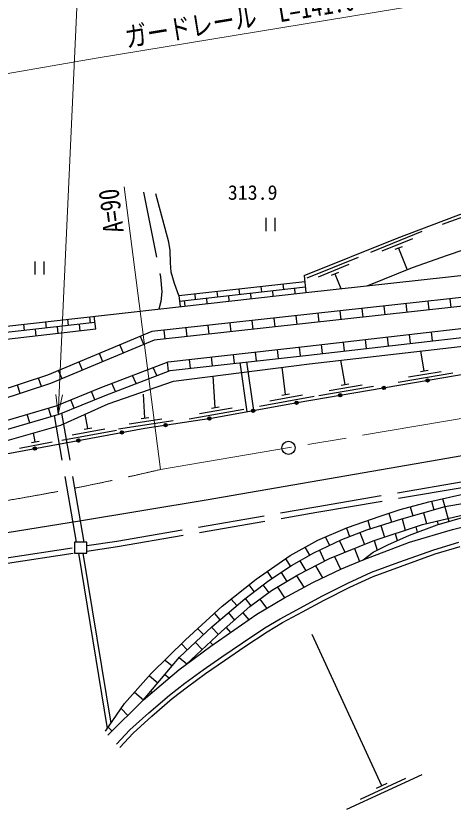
# Model space of a CAD drawing. Units: millimetres at full size, sheet at 1:1000; details may follow other scales. Extents: x 40000 to 680000, y 20000 to 380000.
# Drawn here: x 242885 to 282376, y 247626 to 319216 of the extents above; entities that cross this region are included whole.
import ezdxf
from ezdxf.enums import TextEntityAlignment as Align

# ---------------------------------------------------------------- set-up
doc = ezdxf.new("R2010")
doc.units = ezdxf.units.MM
doc.header["$LTSCALE"] = 1000
doc.linetypes.add('CHAIN', pattern=[18.5, 12, -1.5, 3.5, -1.5])
doc.linetypes.add('DASHED', pattern=[7.5, 6, -1.5])
for name, color, linetype, lineweight in [('M-BGD', 7, 'Continuous', 25), ('M-BMK', 2, 'CHAIN', 13), ('M-BMK-SRVR', 3, 'Continuous', 25), ('M-STR-HTXT', 7, 'Continuous', 13)]:
    doc.layers.add(name, color=color, linetype=linetype, lineweight=lineweight)
doc.styles.add('ＭＳ ゴシック', font='')
doc.styles.get('ＭＳ ゴシック').set_extended_font_data('MS Gothic')

# ---------------------------------------------------------------- blocks, each defined once
blk = doc.blocks.new('open_arrow')
at = {"color": 0, "linetype": 'Continuous', "lineweight": -2}
blk.add_lwpolyline([(7.5, 1.25), (0, 0), (7.5, -1.25)], dxfattribs=at)

msp = doc.modelspace()

# ---------------------------------------------------------------- hatches: boundary and pattern name
at = {"layer": 'M-BGD'}
for points in [[(279920, 286293, -1), (280215, 286343, -0.41421), (280093, 286170, -0.41421)], [(275977, 285621, -1), (276272, 285671, -0.41421), (276150, 285498, -0.41421)], [(272033, 284949, -1), (272329, 284999, -0.41421), (272206, 284826, -0.41421)], [(268091, 284275, -0.41421), (268211, 284449, -0.41421), (268386, 284328, -1)], [(264155, 283558, -0.41421), (264276, 283732, -0.41421), (264451, 283612, -1)], [(260217, 282857, -0.41421), (260344, 283028, -0.41421), (260514, 282901, -1)], [(256261, 282267, -0.41421), (256388, 282437, -0.41421), (256558, 282311, -1)], [(252318, 281598, -1), (252613, 281652, -0.41421), (252493, 281478, -0.41421)], [(248385, 280868, -1), (248680, 280923, -0.41421), (248560, 280748, -0.41421)], [(244452, 280139, -1), (244747, 280193, -0.41421), (244627, 280018, -0.41421)]]:
    msp.add_hatch(color=256, dxfattribs=at).paths.add_polyline_path(points)

# ---------------------------------------------------------------- linework, layer by layer
for p, q in [((286091, 302108), (281395, 300392)), ((265465, 300995), (265465, 299795)), ((266265, 300995), (266265, 299795)), ((279534, 299744), (274898, 297870)), ((278719, 299091), (275938, 297967)), ((277766, 298382), (277117, 298120)), ((277441, 298251), (278228, 296303)), ((273784, 297420), (269148, 295546)), ((244613, 297061), (244613, 295861)), ((245413, 297061), (245413, 295861)), ((272969, 296767), (270188, 295643)), ((268915, 295775), (269087, 294252)), ((272015, 296058), (271366, 295796)), ((271691, 295927), (272228, 294597)), ((257602, 293967), (268975, 295246)), ((266987, 295022), (267043, 294525)), ((257658, 293470), (269031, 294749)), ((261025, 294352), (261081, 293855)), ((263013, 294575), (263068, 294078)), ((265000, 294799), (265056, 294302)), ((266050, 294414), (266106, 293917)), ((268037, 294637), (268093, 294140)), ((257602, 293967), (257714, 292973)), ((259038, 294128), (259093, 293631)), ((260087, 293743), (260143, 293246)), ((262075, 293967), (262131, 293470)), ((264062, 294190), (264118, 293693)), ((282200, 292894), (282112, 293689)), ((258100, 293519), (258156, 293023)), ((274248, 292017), (274160, 292812)), ((276236, 292236), (276148, 293031)), ((278224, 292455), (278136, 293251)), ((280212, 292675), (280124, 293470)), ((250095, 290959), (249966, 292101)), ((268284, 291359), (268196, 292154)), ((270272, 291578), (270184, 292374)), ((272260, 291798), (272172, 292593)), ((250031, 291530), (239687, 290366)), ((243662, 290814), (243597, 291385)), ((245649, 291037), (245585, 291608)), ((247636, 291261), (247572, 291832)), ((249624, 291484), (249560, 292056)), ((262320, 290701), (262233, 291497)), ((264308, 290921), (264220, 291716)), ((266296, 291140), (266208, 291935)), ((239751, 289795), (250095, 290959)), ((244720, 290354), (244655, 290925)), ((246707, 290577), (246643, 291149)), ((248694, 290801), (248630, 291372)), ((256356, 290044), (256269, 290839)), ((258344, 290263), (258257, 291058)), ((260332, 290482), (260245, 291277)), ((280518, 289894), (280431, 290689)), ((254440, 289546), (254132, 290285)), ((274558, 289208), (274470, 290003)), ((276545, 289437), (276457, 290232)), ((278532, 289665), (278444, 290460)), ((252595, 288776), (252286, 289514)), ((268597, 288525), (268509, 289320)), ((270584, 288751), (270496, 289546)), ((272571, 288979), (272483, 289775)), ((250749, 288005), (250441, 288744)), ((262633, 287864), (262546, 288659)), ((264621, 288084), (264533, 288879)), ((266609, 288305), (266521, 289100)), ((279769, 287180), (279464, 288967)), ((248903, 287235), (248595, 287973)), ((256674, 287161), (256584, 287984)), ((258658, 287423), (258570, 288218)), ((260645, 287643), (260558, 288438)), ((263785, 283490), (263146, 287920)), ((264375, 283598), (263742, 287987)), ((272616, 285961), (272245, 288137)), ((247058, 286465), (246749, 287203)), ((255607, 286751), (255299, 287490)), ((267246, 285036), (266935, 287498)), ((278340, 286632), (281298, 287136)), ((279424, 287121), (280114, 287239)), ((245187, 285760), (244940, 286521)), ((253739, 286033), (253431, 286772)), ((260899, 283880), (260717, 286713)), ((277405, 286169), (282334, 287008)), ((243286, 285142), (243038, 285902)), ((251872, 285315), (251564, 286054)), ((270252, 284950), (275181, 285789)), ((271188, 285413), (274145, 285917)), ((272271, 285902), (272961, 286020)), ((250013, 284577), (249704, 285316)), ((254542, 282920), (254413, 285088)), ((265824, 284472), (268776, 285009)), ((266902, 284973), (267590, 285098)), ((248162, 283820), (247853, 284558)), ((264894, 283997), (269813, 284893)), ((246070, 283050), (245822, 283811)), ((258547, 282841), (263466, 283737)), ((259477, 283316), (262428, 283853)), ((260554, 283817), (261243, 283942)), ((244148, 282491), (243900, 283252)), ((249398, 281971), (249156, 283275)), ((253103, 282402), (256070, 282845)), ((254196, 282868), (254888, 282972)), ((252158, 281958), (257103, 282696)), ((244638, 280783), (244490, 281583)), ((247049, 280925), (251965, 281837)), ((247978, 281403), (250927, 281950)), ((249054, 281907), (249742, 282035)), ((243218, 280215), (246168, 280762)), ((244294, 280719), (244982, 280847)), ((281405, 275645), (281981, 273593)), ((278495, 274909), (278721, 274104)), ((280428, 275425), (280647, 274645)), ((276557, 274324), (276804, 273535)), ((279684, 274374), (279960, 273393)), ((274665, 273674), (274896, 272937)), ((277759, 273834), (278051, 272792)), ((280933, 273625), (281020, 273317)), ((272730, 272978), (273027, 272226)), ((275850, 273236), (276184, 272171)), ((279001, 273108), (279139, 272618)), ((270840, 272180), (271199, 271418)), ((273957, 272593), (274381, 271519)), ((277133, 272487), (277327, 271866)), ((272104, 271844), (272593, 270803)), ((275235, 271855), (275505, 270993)), ((248538, 270734), (251141, 254902)), ((248943, 270734), (251469, 255375)), ((268991, 271256), (269406, 270534)), ((270294, 270993), (270755, 270012)), ((273453, 271147), (273913, 269983)), ((267223, 270227), (267676, 269531)), ((268539, 270035), (269062, 269126)), ((271663, 270431), (272208, 269272)), ((269949, 269590), (270579, 268495)), ((265581, 269084), (265999, 268441)), ((266838, 268986), (267368, 268170)), ((268229, 268680), (268902, 267646)), ((263928, 267865), (264391, 267253)), ((265188, 267856), (265718, 267157)), ((266507, 267660), (267136, 266692)), ((262334, 266588), (262829, 266005)), ((263593, 266650), (264103, 265975)), ((264911, 266566), (265528, 265749)), ((260814, 265288), (261305, 264710)), ((262067, 265358), (262635, 264688)), ((263384, 265351), (263917, 264723)), ((259310, 263910), (259817, 263374)), ((260544, 264061), (261181, 263388)), ((261887, 264025), (262268, 263576)), ((275934, 249740), (269649, 263381)), ((257847, 262547), (258364, 262000)), ((259091, 262687), (259713, 262029)), ((260447, 262708), (260675, 262467)), ((257641, 261310), (258318, 260736)), ((258980, 261349), (259051, 261274)), ((256360, 261085), (256994, 260547)), ((254940, 259667), (255701, 259022)), ((256347, 259784), (256728, 259462)), ((253608, 258174), (254407, 257496)), ((255054, 258259), (255181, 258151)), ((252992, 256083), (252381, 256695)), ((251577, 254670), (251225, 255022)), ((272779, 247626), (279591, 250764)), ((274016, 248526), (278103, 250409)), ((275457, 249520), (276410, 249960))]:
    msp.add_line(p, q, dxfattribs=at)
at = {"layer": 'M-BGD', "linetype": 'DASHED'}
for p, q in [((248352, 271734), (246377, 283139)), ((249062, 271734), (247048, 283364))]:
    msp.add_line(p, q, dxfattribs=at)
at = {"layer": 'M-BGD'}
for points in [[(239622, 290938), (269085, 294252), (295113, 297110), (313776, 299769), (330500, 302536), (357557, 307253), (375661, 310306), (385258, 311998), (397098, 313994), (401158, 314654), (408242, 315643), (417432, 316830), (423127, 317528), (428469, 318022), (436844, 318585), (447250, 319078), (451678, 319209)], [(268915, 295775), (277308, 299168), (282646, 301168), (287238, 302846), (290039, 303716), (294487, 305096), (300395, 306838), (309178, 309683), (310240, 309932), (311114, 310034), (311972, 309970), (314757, 309307), (317298, 308013), (332465, 312085), (337101, 313305)], [(226747, 270037), (236474, 271684), (248620, 273645), (260066, 275553), (278171, 278674), (290296, 280769), (308450, 283815), (324857, 286726), (332961, 288018), (338857, 288865), (359110, 292207), (369971, 293947), (382884, 296185), (398904, 298914), (405622, 300029), (410890, 300639), (420679, 301839), (424260, 302211), (428012, 302555), (433307, 302817), (438849, 303058), (448848, 303487)], [(257602, 293967), (257201, 295057), (256908, 296083), (256857, 296921), (256812, 298050), (256695, 298808), (255533, 303150)], [(274614, 294859), (278705, 296494), (281867, 297628), (284965, 298661), (288966, 299859), (292349, 300844), (295042, 301497), (297429, 301926), (300687, 302424), (303318, 302721), (306269, 303000), (309071, 303190), (312182, 303380), (313754, 303316), (315325, 303080), (317622, 302549), (320017, 301748), (321682, 301077)], [(310021, 297237), (289170, 294468), (255170, 290718), (245741, 286782), (236568, 283797), (227352, 284926), (215028, 287270), (206456, 286777), (205114, 286517), (203996, 286112), (203141, 285654), (202375, 285144), (201646, 284460), (200858, 283447), (200145, 282268), (199687, 281104), (199332, 279554)], [(311958, 296687), (289266, 293673), (255372, 289935), (246019, 286031), (236647, 282981), (227229, 284135), (214976, 286466), (206556, 285981), (205328, 285743), (204323, 285379), (203552, 284967), (202874, 284515), (202239, 283919), (201518, 282993), (200864, 281912), (200453, 280867), (200153, 279554)], [(240786, 282347), (246530, 284016), (250643, 285700), (256634, 288003), (269222, 289400), (293279, 292166), (312145, 294653)], [(204306, 279554), (204517, 280215), (204711, 280846), (204976, 281574), (205597, 282025), (206259, 282505), (206975, 282937), (207482, 283215), (207998, 283417), (208945, 283542), (210823, 283609), (212617, 283711), (214106, 283717), (216010, 283507), (222896, 282226), (227306, 281516), (236956, 280527), (240998, 281575), (246793, 283260), (250938, 284956), (256824, 287219), (269312, 288605), (293377, 291372), (312249, 293860)], [(205872, 279554), (206097, 280105), (206409, 280667), (206766, 281196), (207313, 281697), (207670, 281969), (207961, 282110), (208538, 282278), (210116, 282356), (211780, 282368), (213265, 282484), (215442, 282509), (222760, 281438), (226945, 280666), (236985, 279392), (240804, 280543), (246933, 282272), (251233, 284213), (257116, 286259), (269402, 287810), (293475, 290578), (312291, 293059)], [(274258, 270126), (278425, 271719), (282304, 272855), (285611, 273685), (288564, 274304), (290638, 274683), (293321, 275119), (296442, 275556), (300631, 276053), (304716, 277315), (312444, 279259), (323198, 281626), (331794, 283129), (338849, 284067), (344101, 284536), (348001, 285080), (355066, 286284), (374591, 289493), (381703, 290874), (385136, 291389), (389604, 291837), (394219, 292206), (401101, 292754), (403964, 292902)], [(172858, 277587), (184685, 276832), (192146, 276448), (201126, 276397), (215401, 276743), (221635, 277183), (238728, 279077), (254538, 282010), (260712, 282931), (268291, 284311), (284015, 286990), (312408, 291791)], [(250969, 254652), (252698, 257154), (255119, 259867), (258204, 262897), (261523, 265938), (264583, 268390), (267647, 270522), (270151, 271889), (272849, 273028), (275775, 274069), (277601, 274665), (280186, 275371), (283899, 276205), (288324, 277012), (312226, 281060)], [(254407, 257496), (257668, 261342), (260576, 264092), (263554, 266620), (265730, 268266), (267780, 269599), (269801, 270761), (272336, 271953), (274570, 272835), (277743, 273829), (281644, 274925), (284068, 275371), (298403, 277668), (303870, 278617), (312302, 280433)], [(251197, 254291), (254407, 257496), (257606, 260205), (260501, 262346), (264649, 265233), (267079, 266661), (269691, 268072), (272303, 269317), (274258, 270126), (275162, 270818), (276481, 271493), (278427, 272351), (280940, 273293), (285002, 274462), (290246, 275582), (299451, 276889), (312378, 279800)], [(258297, 260716), (261456, 263643), (264018, 265913), (265979, 267348), (268361, 268759), (271202, 270247), (275157, 271829), (279599, 273307), (283046, 274127), (285002, 274462)], [(251984, 253475), (253189, 254769), (254895, 256320), (256760, 257915), (258154, 258982), (259788, 260192), (261497, 261377), (263350, 262629), (265379, 263980), (266760, 264807), (268577, 265795), (270531, 266842), (272875, 268020), (275015, 268998), (277481, 269908), (280624, 271033), (282895, 271713)], [(252277, 253202), (253470, 254484), (255160, 256020), (257012, 257604), (258395, 258663), (260021, 259866), (261723, 261047), (263573, 262297), (265593, 263641), (266958, 264460), (268767, 265443), (270715, 266487), (273048, 267659), (275167, 268628), (277618, 269532), (280749, 270653), (283003, 271328)]]:
    msp.add_lwpolyline(points, dxfattribs=at)
at = {"layer": 'M-BGD', "linetype": 'DASHED'}
for points in [[(254416, 303318), (255946, 295657), (256082, 294315), (255966, 293450), (255795, 292757)], [(249291, 271407), (251994, 271818), (269969, 274906), (284582, 277411), (300634, 280198), (314985, 282580), (315193, 282617)], [(249291, 270901), (252074, 271325), (270053, 274413), (284667, 276919), (300718, 279705), (315069, 282087), (315131, 282098)], [(210733, 266165), (218582, 267111), (234635, 269177), (248191, 271240)], [(211449, 265748), (218644, 266615), (234705, 268682), (248191, 270734)]]:
    msp.add_lwpolyline(points, dxfattribs=at)
at = {"layer": 'M-BGD'}
msp.add_lwpolyline([(248191, 270734), (249291, 270734), (249291, 271734), (248191, 271734)], close=True, dxfattribs=at)
for centre in [(280068, 286318), (276124, 285646), (272181, 284974), (268238, 284301), (264303, 283585), (260366, 282879), (256410, 282289), (252466, 281625), (248533, 280895), (244600, 280166)]:
    msp.add_circle(centre, 150, dxfattribs=at)
at = {"layer": 'M-BMK'}
msp.add_line((255944, 278279), (380167, 299270), dxfattribs=at)
msp.add_arc((207228, 483568), 210990, 272.492, 283.34955, dxfattribs=at)
at = {"layer": 'M-BMK-SRVR'}
msp.add_circle((267508, 280233), 600, dxfattribs=at)
at = {"layer": 'M-STR-HTXT'}
msp.add_line((255944, 278279), (252676, 303775), dxfattribs=at)
for points in [[(92071, 333899), (92969, 333780), (104426, 331787), (115860, 329398), (128033, 326361), (137518, 323792), (152545, 319371), (163125, 316504), (172685, 314358), (176880, 313490), (180493, 312932), (188433, 311942), (197656, 311130), (205180, 311002), (212544, 311124), (222866, 311648), (231508, 312358), (240596, 313755), (250145, 315401), (298141, 323304), (307245, 324839)], [(246713, 283237), (248689, 326518), (265861, 326518)]]:
    msp.add_lwpolyline(points, dxfattribs=at)

# ---------------------------------------------------------------- block references
at = {"layer": 'M-STR-HTXT', "xscale": 240, "yscale": 240, "rotation": 87.4}
msp.add_blockref('open_arrow', (246713, 283237), dxfattribs=at)

# ---------------------------------------------------------------- texts
at = {"layer": 'M-BGD', "style": 'ＭＳ ゴシック'}
msp.add_text('313.9', height=1320, dxfattribs=at).set_placement((262026, 303278), align=Align.MIDDLE_LEFT)
at = {"layer": 'M-STR-HTXT', "style": 'ＭＳ ゴシック', "width": 0.8}
msp.add_text('ガードレール\u3000L=141.0', height=1833, rotation=9.351, dxfattribs=at).set_placement((263348, 317523), align=Align.BOTTOM_CENTER)
msp.add_text('A=90', height=1833, rotation=97.304, dxfattribs=at).set_placement((252676, 303775), align=Align.BOTTOM_RIGHT)

doc.saveas('drawing.dxf')
